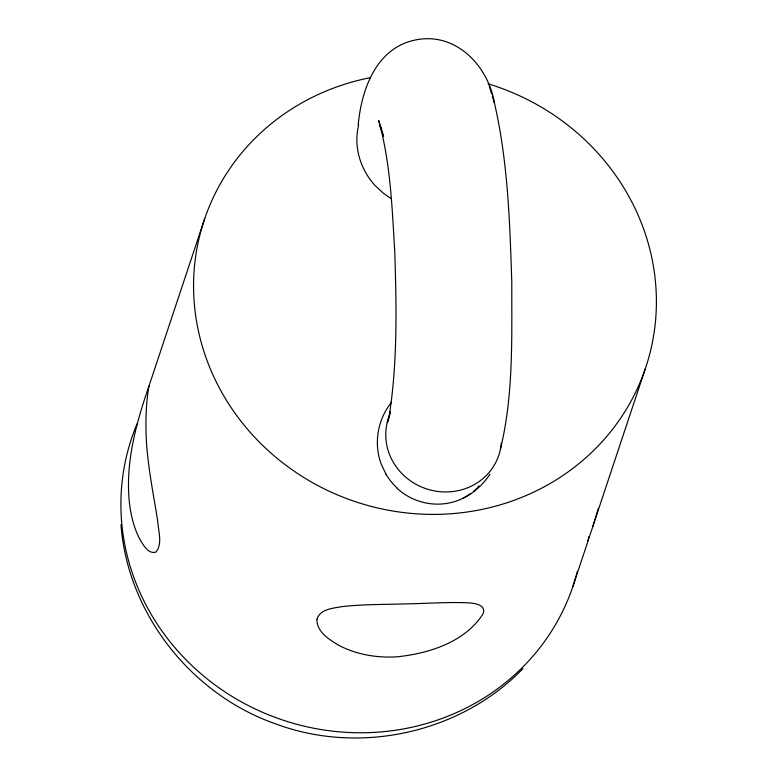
<?xml version="1.0" encoding="UTF-8"?>
<svg xmlns="http://www.w3.org/2000/svg" width="777" height="777" viewBox="0 0 777 777"><rect width="100%" height="100%" fill="white"/><g stroke="black" fill="none" stroke-linecap="round" stroke-linejoin="round"><path stroke-width="1.17" d="M358.216 124.825C361.373 90.054 375.777 48.864 414.054 40.278C455.05 30.827 488.238 65.278 494.531 103.428C507.993 162.082 509.848 222.669 511.79 282.585C511.674 338.209 513.655 394.949 500.369 449.388M389.432 414.491C397.649 360.849 396.464 306.264 394.784 252.175C392.084 208.09 390.656 163.209 378.661 120.454L383.566 136.548L382.051 131.566M588.791 536.606L588.063 540.792L645.201 369.036M387.908 421.765L390.384 411.723L387.237 422.503M598.436 508.177L592.521 527.505M148.961 386.091C138.083 417.667 128.71 450.339 128.477 483.993C128.419 502.418 130.992 521.299 139.161 538.005C142.657 543.754 147.717 554.603 155.983 552.088C162.966 543.298 158.081 530.487 157.605 520.308C154.37 499.902 150.359 479.603 148.057 459.061C145.037 435.703 145.153 407.119 148.961 386.091L204.749 218.492M572.552 587.412L588.306 540.19M489.986 474.164C483.265 484.421 473.989 492.939 462.907 498.261M522.94 668.638C460.693 733.051 359.897 755.205 276.058 724.018C191.705 694.842 127.545 613.908 120.979 524.562M390.753 198.29L383.45 193.318L374.747 185.169A71.902 67.735 18.4 0 1 357.012 143.949A67.444 63.539 18.4 0 1 358.653 125M386.014 474.271L381.051 463.723A67.764 63.84 18.4 0 1 377.379 443.774M381.672 129.137L379.914 125.952L381.75 130.565M489.219 86.014L491.559 93.755M492.307 96.125L494.531 103.428M488.092 83.79A232.731 219.25 18.4 0 1 612.159 429.807A232.731 219.25 18.4 0 1 232.634 409.819A232.731 219.25 18.4 0 1 370.59 77.603M501.301 443.075A58.188 54.808 18.4 0 1 430.934 490.151A58.188 54.808 18.4 0 1 389.549 415.336M476.515 488.723A56.692 53.399 18.4 0 1 473.766 491.21M470.095 494.036A56.692 53.399 18.4 0 1 397.066 488.296M397.232 488.131A60.606 57.1 18.4 0 1 386.023 474.261M377.408 443.774A71.756 67.599 18.4 0 1 391.462 402.369M478.894 485.878A60.606 57.1 18.4 0 1 477.632 487.237M577.34 571.367A232.731 219.25 18.4 0 1 282.653 720.026A232.731 219.25 18.4 0 1 137.043 423.902M316.919 619.327C316.618 631.73 329.108 639.52 338.51 645.153C356.216 654.574 376.699 658.012 396.61 656.856C428.651 653.642 465.491 642.084 483.313 613.383C486.12 603.622 472.173 603.001 465.782 602.719C445.833 602.039 425.903 603.544 405.963 603.884C384.683 604.545 363.315 604.253 342.133 606.604C333.246 608.245 319.949 608.945 316.919 619.327"/></g></svg>
